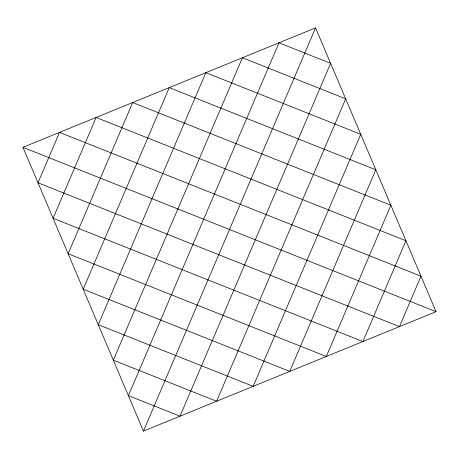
<?xml version="1.0" encoding="UTF-8"?>
<svg xmlns="http://www.w3.org/2000/svg" width="459" height="459" viewBox="0 0 459 459"><rect width="100%" height="100%" fill="white"/><g stroke="black" fill="none" stroke-linecap="round" stroke-linejoin="round"><path stroke-width="0.69" d="M143.443 431.116L315.557 27.884L436.05 311.678L143.443 431.116L22.95 147.322L315.557 27.884M22.95 147.322L436.05 311.678M59.527 132.393L38.011 182.797L399.473 326.607L420.989 276.203L59.527 132.393M96.103 117.464L53.072 218.272L362.897 341.536L405.928 240.728L96.103 117.464M132.68 102.535L68.133 253.747L326.32 356.465L390.867 205.253L132.68 102.535M169.256 87.606L83.194 289.222L289.744 371.394L375.806 169.778L169.256 87.606M205.833 72.671L98.255 324.697L253.167 386.329L360.745 134.303L205.833 72.671M242.404 57.742L113.321 360.166L216.596 401.258L345.679 98.834L242.404 57.742M278.98 42.813L128.382 395.641L180.02 416.187L330.618 63.359L278.98 42.813"/></g></svg>
